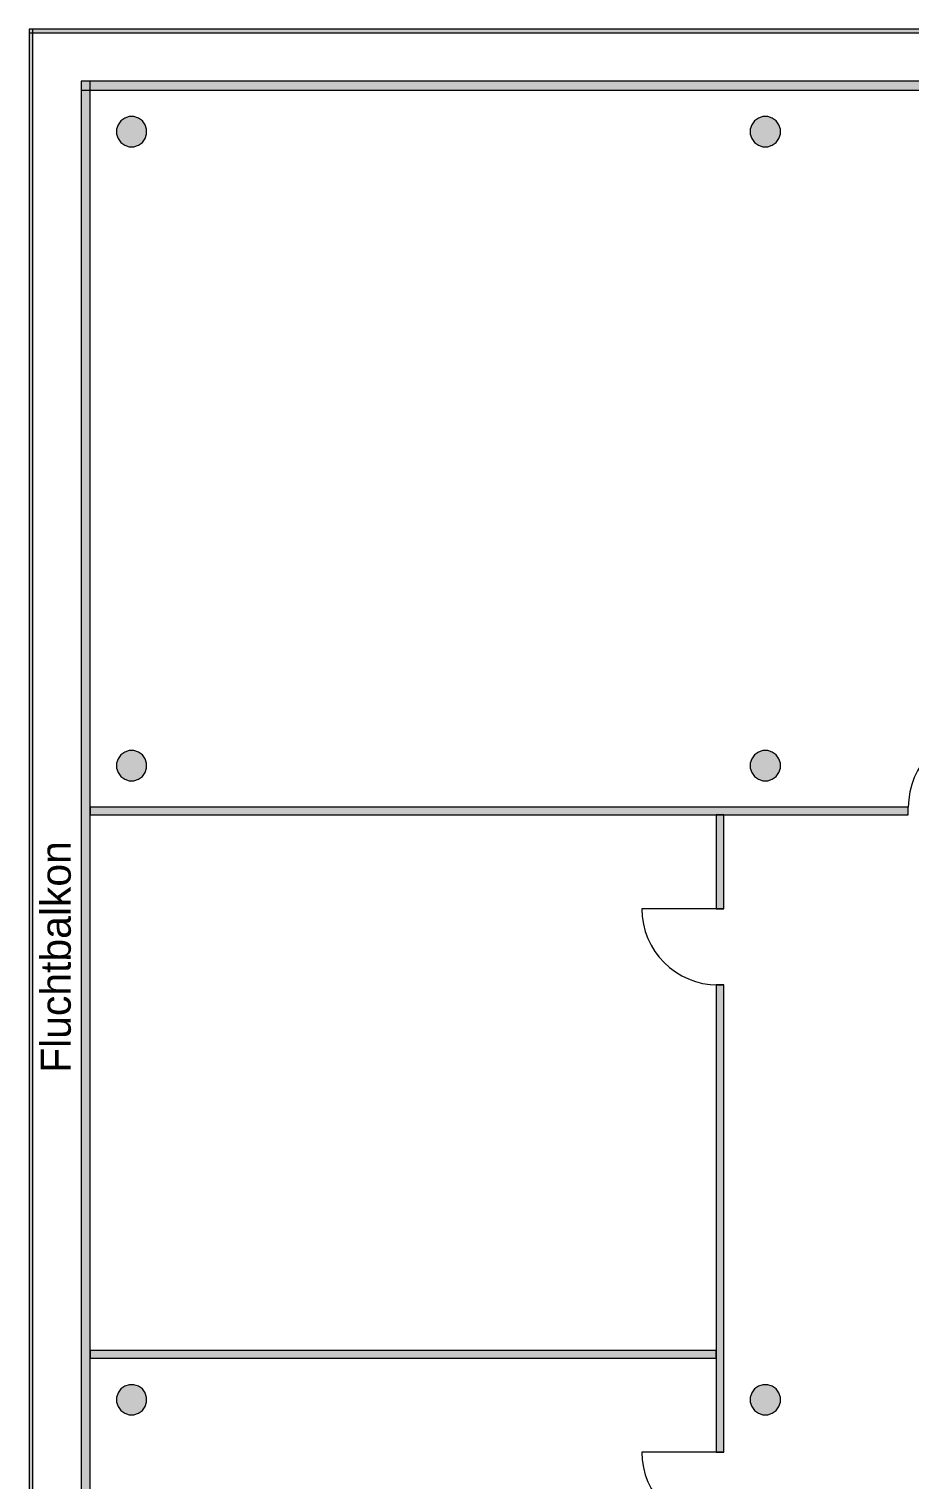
# Model space of a CAD drawing. Header units: inches. Extents: x 33931 to 204452, y 8264 to 159539.
# Drawn here: x 76661 to 88338, y 83450 to 102674 of the extents above; entities that cross this region are included whole.
import ezdxf

# ---------------------------------------------------------------- set-up
doc = ezdxf.new("R2010")
doc.units = ezdxf.units.IN
doc.header["$LTSCALE"] = 200
doc.header["$MEASUREMENT"] = 0
doc.linetypes.add('AUSGEZOGEN', pattern=[0])
doc.linetypes.add('Standardmuster', pattern=[0])
doc.layers.add('Grundebene', color=7, linetype='Continuous')
doc.styles.add('ARIAL', font='arial.ttf', dxfattribs={"height": 0.2})

# ---------------------------------------------------------------- blocks, each defined once
blk = doc.blocks.new('COMPLEXOBJECT_10-345D')
at = {"layer": 'Grundebene', "color": 18, "linetype": 'AUSGEZOGEN', "lineweight": 13, "true_color": 0x000000}
blk.add_lwpolyline([(77470.957615, 92263.75), (88315.957615, 92263.75), (88315.957615, 92363.75), (77470.957615, 92363.75), (77470.957615, 92263.75)], dxfattribs=at)
blk = doc.blocks.new('COMPLEXOBJECT_17-347E')
at = {"layer": 'Grundebene', "color": 18, "linetype": 'AUSGEZOGEN', "lineweight": 13, "true_color": 0x000000}
for points in [[(85770.957615, 92263.75), (85770.957615, 91018.75), (85870.957615, 91018.75), (85870.957615, 92263.75), (85770.957615, 92263.75)], [(85770.957615, 90008.75), (85770.957615, 83818.75), (85870.957615, 83818.75), (85870.957615, 90008.75), (85770.957615, 90008.75)], [(85770.957615, 82808.75), (85770.957615, 75418.75), (85870.957615, 75418.75), (85870.957615, 82808.75), (85770.957615, 82808.75)], [(85770.957615, 74408.75), (85770.957615, 68243.75), (85870.957615, 68243.75), (85870.957615, 74408.75), (85770.957615, 74408.75)]]:
    blk.add_lwpolyline(points, dxfattribs=at)
blk = doc.blocks.new('door-53CF')
at = {"layer": 'Grundebene', "color": 18, "linetype": 'Standardmuster', "lineweight": 13, "true_color": 0x000000}
blk.add_line((85793.75, 83818.75), (84783.75, 83818.75), dxfattribs=at)
blk.add_arc((85793.75, 83818.75), 1010, 180, 270, dxfattribs=at)
blk = doc.blocks.new('door-53D7')
at = {"layer": 'Grundebene', "color": 18, "linetype": 'Standardmuster', "lineweight": 13, "true_color": 0x000000}
blk.add_line((85793.75, 91018.75), (84783.75, 91018.75), dxfattribs=at)
blk.add_arc((85793.75, 91018.75), 1010, 180, 270, dxfattribs=at)
blk = doc.blocks.new('door-54A1')
at = {"layer": 'Grundebene', "color": 18, "linetype": 'Standardmuster', "lineweight": 13, "true_color": 0x000000}
blk.add_line((89325.957615, 92363.75), (89325.957615, 93373.75), dxfattribs=at)
blk.add_arc((89325.957615, 92363.75), 1010, 90, 180, dxfattribs=at)

msp = doc.modelspace()

# ---------------------------------------------------------------- hatches: boundary and pattern name
at = {"layer": 'Grundebene', "true_color": 0x000000, "transparency": 33554687}
for points in [[(76710.957615, 102673.75), (76710.957615, 69513.75), (76660.957615, 69513.75), (76660.957615, 102673.75)], [(103380.957615, 102623.75), (76660.957615, 102623.75), (76660.957615, 102673.75), (103380.957615, 102673.75)], [(76710.957615, 102673.75), (76710.957615, 69513.75), (76660.957615, 69513.75), (76660.957615, 102673.75)], [(103380.957615, 102623.75), (76660.957615, 102623.75), (76660.957615, 102673.75), (103380.957615, 102673.75)], [(77470.957615, 101983.75), (77470.957615, 68363.75), (77350.957615, 68363.75), (77350.957615, 101983.75)], [(77350.957615, 101983.75), (102690.957615, 101983.75), (102690.957615, 101863.75), (77350.957615, 101863.75)], [(77470.957615, 101983.75), (77470.957615, 68363.75), (77350.957615, 68363.75), (77350.957615, 101983.75)], [(77350.957615, 101983.75), (102690.957615, 101983.75), (102690.957615, 101863.75), (77350.957615, 101863.75)], [(77989.411475, 101512.92448), (78052.503755, 101512.92448), (78112.508065, 101493.42789), (78163.550795, 101456.34318), (78200.635505, 101405.30046), (78220.132085, 101345.29614), (78220.132085, 101282.20386), (78200.635505, 101222.19955), (78163.550795, 101171.15682), (78112.508065, 101134.07211), (78052.503755, 101114.57553), (77989.411475, 101114.57553), (77929.407155, 101134.07211), (77878.364435, 101171.15682), (77841.279725, 101222.19955), (77821.783135, 101282.20386), (77821.783135, 101345.29614), (77841.279725, 101405.30046), (77878.364435, 101456.34318), (77929.407155, 101493.42789)], [(77989.411475, 101512.92448), (78052.503755, 101512.92448), (78112.508065, 101493.42789), (78163.550795, 101456.34318), (78200.635505, 101405.30046), (78220.132085, 101345.29614), (78220.132085, 101282.20386), (78200.635505, 101222.19955), (78163.550795, 101171.15682), (78112.508065, 101134.07211), (78052.503755, 101114.57553), (77989.411475, 101114.57553), (77929.407155, 101134.07211), (77878.364435, 101171.15682), (77841.279725, 101222.19955), (77821.783135, 101282.20386), (77821.783135, 101345.29614), (77841.279725, 101405.30046), (77878.364435, 101456.34318), (77929.407155, 101493.42789)], [(86389.411475, 101512.92448), (86452.503755, 101512.92448), (86512.508065, 101493.42789), (86563.550795, 101456.34318), (86600.635505, 101405.30046), (86620.132085, 101345.29614), (86620.132085, 101282.20386), (86600.635505, 101222.19955), (86563.550795, 101171.15682), (86512.508065, 101134.07211), (86452.503755, 101114.57553), (86389.411475, 101114.57553), (86329.407155, 101134.07211), (86278.364435, 101171.15682), (86241.279725, 101222.19955), (86221.783135, 101282.20386), (86221.783135, 101345.29614), (86241.279725, 101405.30046), (86278.364435, 101456.34318), (86329.407155, 101493.42789)], [(86389.411475, 101512.92448), (86452.503755, 101512.92448), (86512.508065, 101493.42789), (86563.550795, 101456.34318), (86600.635505, 101405.30046), (86620.132085, 101345.29614), (86620.132085, 101282.20386), (86600.635505, 101222.19955), (86563.550795, 101171.15682), (86512.508065, 101134.07211), (86452.503755, 101114.57553), (86389.411475, 101114.57553), (86329.407155, 101134.07211), (86278.364435, 101171.15682), (86241.279725, 101222.19955), (86221.783135, 101282.20386), (86221.783135, 101345.29614), (86241.279725, 101405.30046), (86278.364435, 101456.34318), (86329.407155, 101493.42789)], [(77989.411475, 93112.92448), (78052.503755, 93112.92448), (78112.508065, 93093.42789), (78163.550795, 93056.34318), (78200.635505, 93005.30046), (78220.132085, 92945.29614), (78220.132085, 92882.20386), (78200.635505, 92822.19955), (78163.550795, 92771.15682), (78112.508065, 92734.07211), (78052.503755, 92714.57553), (77989.411475, 92714.57553), (77929.407155, 92734.07211), (77878.364435, 92771.15682), (77841.279725, 92822.19955), (77821.783135, 92882.20386), (77821.783135, 92945.29614), (77841.279725, 93005.30046), (77878.364435, 93056.34318), (77929.407155, 93093.42789)], [(77989.411475, 93112.92448), (78052.503755, 93112.92448), (78112.508065, 93093.42789), (78163.550795, 93056.34318), (78200.635505, 93005.30046), (78220.132085, 92945.29614), (78220.132085, 92882.20386), (78200.635505, 92822.19955), (78163.550795, 92771.15682), (78112.508065, 92734.07211), (78052.503755, 92714.57553), (77989.411475, 92714.57553), (77929.407155, 92734.07211), (77878.364435, 92771.15682), (77841.279725, 92822.19955), (77821.783135, 92882.20386), (77821.783135, 92945.29614), (77841.279725, 93005.30046), (77878.364435, 93056.34318), (77929.407155, 93093.42789)], [(86389.411475, 93112.92448), (86452.503755, 93112.92448), (86512.508065, 93093.42789), (86563.550795, 93056.34318), (86600.635505, 93005.30046), (86620.132085, 92945.29614), (86620.132085, 92882.20386), (86600.635505, 92822.19955), (86563.550795, 92771.15682), (86512.508065, 92734.07211), (86452.503755, 92714.57553), (86389.411475, 92714.57553), (86329.407155, 92734.07211), (86278.364435, 92771.15682), (86241.279725, 92822.19955), (86221.783135, 92882.20386), (86221.783135, 92945.29614), (86241.279725, 93005.30046), (86278.364435, 93056.34318), (86329.407155, 93093.42789)], [(86389.411475, 93112.92448), (86452.503755, 93112.92448), (86512.508065, 93093.42789), (86563.550795, 93056.34318), (86600.635505, 93005.30046), (86620.132085, 92945.29614), (86620.132085, 92882.20386), (86600.635505, 92822.19955), (86563.550795, 92771.15682), (86512.508065, 92734.07211), (86452.503755, 92714.57553), (86389.411475, 92714.57553), (86329.407155, 92734.07211), (86278.364435, 92771.15682), (86241.279725, 92822.19955), (86221.783135, 92882.20386), (86221.783135, 92945.29614), (86241.279725, 93005.30046), (86278.364435, 93056.34318), (86329.407155, 93093.42789)], [(88315.957615, 92263.75), (77470.957615, 92263.75), (77470.957615, 92363.75), (88315.957615, 92363.75)], [(88315.957615, 92263.75), (77470.957615, 92263.75), (77470.957615, 92363.75), (88315.957615, 92363.75)], [(85770.957615, 91018.75), (85770.957615, 92263.75), (85870.957615, 92263.75), (85870.957615, 91018.75)], [(85770.957615, 91018.75), (85770.957615, 92263.75), (85870.957615, 92263.75), (85870.957615, 91018.75)], [(85770.957615, 83818.75), (85770.957615, 90008.75), (85870.957615, 90008.75), (85870.957615, 83818.75)], [(85770.957615, 83818.75), (85770.957615, 90008.75), (85870.957615, 90008.75), (85870.957615, 83818.75)], [(85770.957615, 85063.75), (77470.957615, 85063.75), (77470.957615, 85163.75), (85770.957615, 85163.75)], [(85770.957615, 85063.75), (77470.957615, 85063.75), (77470.957615, 85163.75), (85770.957615, 85163.75)], [(77989.411475, 84712.92448), (78052.503755, 84712.92448), (78112.508065, 84693.42789), (78163.550795, 84656.34318), (78200.635505, 84605.30046), (78220.132085, 84545.29614), (78220.132085, 84482.20386), (78200.635505, 84422.19955), (78163.550795, 84371.15682), (78112.508065, 84334.07211), (78052.503755, 84314.57553), (77989.411475, 84314.57553), (77929.407155, 84334.07211), (77878.364435, 84371.15682), (77841.279725, 84422.19955), (77821.783135, 84482.20386), (77821.783135, 84545.29614), (77841.279725, 84605.30046), (77878.364435, 84656.34318), (77929.407155, 84693.42789)], [(77989.411475, 84712.92448), (78052.503755, 84712.92448), (78112.508065, 84693.42789), (78163.550795, 84656.34318), (78200.635505, 84605.30046), (78220.132085, 84545.29614), (78220.132085, 84482.20386), (78200.635505, 84422.19955), (78163.550795, 84371.15682), (78112.508065, 84334.07211), (78052.503755, 84314.57553), (77989.411475, 84314.57553), (77929.407155, 84334.07211), (77878.364435, 84371.15682), (77841.279725, 84422.19955), (77821.783135, 84482.20386), (77821.783135, 84545.29614), (77841.279725, 84605.30046), (77878.364435, 84656.34318), (77929.407155, 84693.42789)], [(86389.411475, 84712.92448), (86452.503755, 84712.92448), (86512.508065, 84693.42789), (86563.550795, 84656.34318), (86600.635505, 84605.30046), (86620.132085, 84545.29614), (86620.132085, 84482.20386), (86600.635505, 84422.19955), (86563.550795, 84371.15682), (86512.508065, 84334.07211), (86452.503755, 84314.57553), (86389.411475, 84314.57553), (86329.407155, 84334.07211), (86278.364435, 84371.15682), (86241.279725, 84422.19955), (86221.783135, 84482.20386), (86221.783135, 84545.29614), (86241.279725, 84605.30046), (86278.364435, 84656.34318), (86329.407155, 84693.42789)], [(86389.411475, 84712.92448), (86452.503755, 84712.92448), (86512.508065, 84693.42789), (86563.550795, 84656.34318), (86600.635505, 84605.30046), (86620.132085, 84545.29614), (86620.132085, 84482.20386), (86600.635505, 84422.19955), (86563.550795, 84371.15682), (86512.508065, 84334.07211), (86452.503755, 84314.57553), (86389.411475, 84314.57553), (86329.407155, 84334.07211), (86278.364435, 84371.15682), (86241.279725, 84422.19955), (86221.783135, 84482.20386), (86221.783135, 84545.29614), (86241.279725, 84605.30046), (86278.364435, 84656.34318), (86329.407155, 84693.42789)]]:
    msp.add_hatch(color=18, dxfattribs=at).paths.add_polyline_path(points, flags=0)

# ---------------------------------------------------------------- linework, layer by layer
at = {"layer": 'Grundebene', "color": 18, "linetype": 'AUSGEZOGEN', "lineweight": 13, "true_color": 0x000000}
for p, q in [((103380.957615, 102673.75), (76660.957615, 102673.75)), ((76660.957615, 102673.75), (76660.957615, 69513.75)), ((103380.957615, 102673.75), (76660.957615, 102673.75)), ((76660.957615, 102673.75), (76660.957615, 69513.75)), ((76710.957615, 102623.75), (103330.957615, 102623.75)), ((76710.957615, 69513.75), (76710.957615, 102623.75)), ((76710.957615, 102623.75), (103330.957615, 102623.75)), ((76710.957615, 69513.75), (76710.957615, 102623.75)), ((90670.957615, 101983.75), (77350.957615, 101983.75)), ((77350.957615, 101983.75), (77350.957615, 101863.75)), ((77470.957615, 101983.75), (77350.957615, 101983.75)), ((77350.957615, 101983.75), (77350.957615, 85163.75)), ((90670.957615, 101983.75), (77350.957615, 101983.75)), ((77350.957615, 101983.75), (77350.957615, 101863.75)), ((77470.957615, 101983.75), (77350.957615, 101983.75)), ((77350.957615, 101983.75), (77350.957615, 85163.75)), ((77470.957615, 101863.75), (90670.957615, 101863.75)), ((77470.957615, 85163.75), (77470.957615, 101863.75)), ((77470.957615, 101863.75), (90670.957615, 101863.75)), ((77470.957615, 85163.75), (77470.957615, 101863.75)), ((77989.411475, 101512.92448), (77929.407155, 101493.42789)), ((77989.411475, 101512.92448), (77929.407155, 101493.42789)), ((78052.503755, 101512.92448), (77989.411475, 101512.92448)), ((78052.503755, 101512.92448), (77989.411475, 101512.92448)), ((78112.508065, 101493.42789), (78052.503755, 101512.92448)), ((78112.508065, 101493.42789), (78052.503755, 101512.92448)), ((86389.411475, 101512.92448), (86329.407155, 101493.42789)), ((86389.411475, 101512.92448), (86329.407155, 101493.42789)), ((86452.503755, 101512.92448), (86389.411475, 101512.92448)), ((86452.503755, 101512.92448), (86389.411475, 101512.92448)), ((86512.508065, 101493.42789), (86452.503755, 101512.92448)), ((86512.508065, 101493.42789), (86452.503755, 101512.92448)), ((77841.279725, 101405.30046), (77821.783135, 101345.29614)), ((77841.279725, 101405.30046), (77821.783135, 101345.29614)), ((77821.783135, 101345.29614), (77821.783135, 101282.20386)), ((77821.783135, 101345.29614), (77821.783135, 101282.20386)), ((77878.364435, 101456.34318), (77841.279725, 101405.30046)), ((77878.364435, 101456.34318), (77841.279725, 101405.30046)), ((77929.407155, 101493.42789), (77878.364435, 101456.34318)), ((77929.407155, 101493.42789), (77878.364435, 101456.34318)), ((78163.550795, 101456.34318), (78112.508065, 101493.42789)), ((78163.550795, 101456.34318), (78112.508065, 101493.42789)), ((78200.635505, 101405.30046), (78163.550795, 101456.34318)), ((78200.635505, 101405.30046), (78163.550795, 101456.34318)), ((78220.132085, 101345.29614), (78200.635505, 101405.30046)), ((78220.132085, 101345.29614), (78200.635505, 101405.30046)), ((78220.132085, 101282.20386), (78220.132085, 101345.29614)), ((78220.132085, 101282.20386), (78220.132085, 101345.29614)), ((86241.279725, 101405.30046), (86221.783135, 101345.29614)), ((86241.279725, 101405.30046), (86221.783135, 101345.29614)), ((86221.783135, 101345.29614), (86221.783135, 101282.20386)), ((86221.783135, 101345.29614), (86221.783135, 101282.20386)), ((86278.364435, 101456.34318), (86241.279725, 101405.30046)), ((86278.364435, 101456.34318), (86241.279725, 101405.30046)), ((86329.407155, 101493.42789), (86278.364435, 101456.34318)), ((86329.407155, 101493.42789), (86278.364435, 101456.34318)), ((86563.550795, 101456.34318), (86512.508065, 101493.42789)), ((86563.550795, 101456.34318), (86512.508065, 101493.42789)), ((86600.635505, 101405.30046), (86563.550795, 101456.34318)), ((86600.635505, 101405.30046), (86563.550795, 101456.34318)), ((86620.132085, 101345.29614), (86600.635505, 101405.30046)), ((86620.132085, 101345.29614), (86600.635505, 101405.30046)), ((86620.132085, 101282.20386), (86620.132085, 101345.29614)), ((86620.132085, 101282.20386), (86620.132085, 101345.29614)), ((77821.783135, 101282.20386), (77841.279725, 101222.19955)), ((77821.783135, 101282.20386), (77841.279725, 101222.19955)), ((77841.279725, 101222.19955), (77878.364435, 101171.15682)), ((77841.279725, 101222.19955), (77878.364435, 101171.15682)), ((77878.364435, 101171.15682), (77929.407155, 101134.07211)), ((77878.364435, 101171.15682), (77929.407155, 101134.07211)), ((77929.407155, 101134.07211), (77989.411475, 101114.57553)), ((77929.407155, 101134.07211), (77989.411475, 101114.57553)), ((77989.411475, 101114.57553), (78052.503755, 101114.57553)), ((77989.411475, 101114.57553), (78052.503755, 101114.57553)), ((78052.503755, 101114.57553), (78112.508065, 101134.07211)), ((78052.503755, 101114.57553), (78112.508065, 101134.07211)), ((78112.508065, 101134.07211), (78163.550795, 101171.15682)), ((78112.508065, 101134.07211), (78163.550795, 101171.15682)), ((78163.550795, 101171.15682), (78200.635505, 101222.19955)), ((78163.550795, 101171.15682), (78200.635505, 101222.19955)), ((78200.635505, 101222.19955), (78220.132085, 101282.20386)), ((78200.635505, 101222.19955), (78220.132085, 101282.20386)), ((86221.783135, 101282.20386), (86241.279725, 101222.19955)), ((86221.783135, 101282.20386), (86241.279725, 101222.19955)), ((86241.279725, 101222.19955), (86278.364435, 101171.15682)), ((86241.279725, 101222.19955), (86278.364435, 101171.15682)), ((86278.364435, 101171.15682), (86329.407155, 101134.07211)), ((86278.364435, 101171.15682), (86329.407155, 101134.07211)), ((86329.407155, 101134.07211), (86389.411475, 101114.57553)), ((86329.407155, 101134.07211), (86389.411475, 101114.57553)), ((86389.411475, 101114.57553), (86452.503755, 101114.57553)), ((86389.411475, 101114.57553), (86452.503755, 101114.57553)), ((86452.503755, 101114.57553), (86512.508065, 101134.07211)), ((86452.503755, 101114.57553), (86512.508065, 101134.07211)), ((86512.508065, 101134.07211), (86563.550795, 101171.15682)), ((86512.508065, 101134.07211), (86563.550795, 101171.15682)), ((86563.550795, 101171.15682), (86600.635505, 101222.19955)), ((86563.550795, 101171.15682), (86600.635505, 101222.19955)), ((86600.635505, 101222.19955), (86620.132085, 101282.20386)), ((86600.635505, 101222.19955), (86620.132085, 101282.20386)), ((77878.364435, 93056.34318), (77841.279725, 93005.30046)), ((77878.364435, 93056.34318), (77841.279725, 93005.30046)), ((77929.407155, 93093.42789), (77878.364435, 93056.34318)), ((77929.407155, 93093.42789), (77878.364435, 93056.34318)), ((77989.411475, 93112.92448), (77929.407155, 93093.42789)), ((77989.411475, 93112.92448), (77929.407155, 93093.42789)), ((78052.503755, 93112.92448), (77989.411475, 93112.92448)), ((78052.503755, 93112.92448), (77989.411475, 93112.92448)), ((78112.508065, 93093.42789), (78052.503755, 93112.92448)), ((78112.508065, 93093.42789), (78052.503755, 93112.92448)), ((78163.550795, 93056.34318), (78112.508065, 93093.42789)), ((78163.550795, 93056.34318), (78112.508065, 93093.42789)), ((78200.635505, 93005.30046), (78163.550795, 93056.34318)), ((78200.635505, 93005.30046), (78163.550795, 93056.34318)), ((86278.364435, 93056.34318), (86241.279725, 93005.30046)), ((86278.364435, 93056.34318), (86241.279725, 93005.30046)), ((86329.407155, 93093.42789), (86278.364435, 93056.34318)), ((86329.407155, 93093.42789), (86278.364435, 93056.34318)), ((86389.411475, 93112.92448), (86329.407155, 93093.42789)), ((86389.411475, 93112.92448), (86329.407155, 93093.42789)), ((86452.503755, 93112.92448), (86389.411475, 93112.92448)), ((86452.503755, 93112.92448), (86389.411475, 93112.92448)), ((86512.508065, 93093.42789), (86452.503755, 93112.92448)), ((86512.508065, 93093.42789), (86452.503755, 93112.92448)), ((86563.550795, 93056.34318), (86512.508065, 93093.42789)), ((86563.550795, 93056.34318), (86512.508065, 93093.42789)), ((86600.635505, 93005.30046), (86563.550795, 93056.34318)), ((86600.635505, 93005.30046), (86563.550795, 93056.34318)), ((77841.279725, 93005.30046), (77821.783135, 92945.29614)), ((77841.279725, 93005.30046), (77821.783135, 92945.29614)), ((77821.783135, 92945.29614), (77821.783135, 92882.20386)), ((77821.783135, 92945.29614), (77821.783135, 92882.20386)), ((77821.783135, 92882.20386), (77841.279725, 92822.19955)), ((77821.783135, 92882.20386), (77841.279725, 92822.19955)), ((78220.132085, 92945.29614), (78200.635505, 93005.30046)), ((78220.132085, 92945.29614), (78200.635505, 93005.30046)), ((78200.635505, 92822.19955), (78220.132085, 92882.20386)), ((78200.635505, 92822.19955), (78220.132085, 92882.20386)), ((78220.132085, 92882.20386), (78220.132085, 92945.29614)), ((78220.132085, 92882.20386), (78220.132085, 92945.29614)), ((86241.279725, 93005.30046), (86221.783135, 92945.29614)), ((86241.279725, 93005.30046), (86221.783135, 92945.29614)), ((86221.783135, 92945.29614), (86221.783135, 92882.20386)), ((86221.783135, 92945.29614), (86221.783135, 92882.20386)), ((86221.783135, 92882.20386), (86241.279725, 92822.19955)), ((86221.783135, 92882.20386), (86241.279725, 92822.19955)), ((86620.132085, 92945.29614), (86600.635505, 93005.30046)), ((86620.132085, 92945.29614), (86600.635505, 93005.30046)), ((86600.635505, 92822.19955), (86620.132085, 92882.20386)), ((86600.635505, 92822.19955), (86620.132085, 92882.20386)), ((86620.132085, 92882.20386), (86620.132085, 92945.29614)), ((86620.132085, 92882.20386), (86620.132085, 92945.29614)), ((77841.279725, 92822.19955), (77878.364435, 92771.15682)), ((77841.279725, 92822.19955), (77878.364435, 92771.15682)), ((77878.364435, 92771.15682), (77929.407155, 92734.07211)), ((77878.364435, 92771.15682), (77929.407155, 92734.07211)), ((77929.407155, 92734.07211), (77989.411475, 92714.57553)), ((77929.407155, 92734.07211), (77989.411475, 92714.57553)), ((77989.411475, 92714.57553), (78052.503755, 92714.57553)), ((77989.411475, 92714.57553), (78052.503755, 92714.57553)), ((78052.503755, 92714.57553), (78112.508065, 92734.07211)), ((78052.503755, 92714.57553), (78112.508065, 92734.07211)), ((78112.508065, 92734.07211), (78163.550795, 92771.15682)), ((78112.508065, 92734.07211), (78163.550795, 92771.15682)), ((78163.550795, 92771.15682), (78200.635505, 92822.19955)), ((78163.550795, 92771.15682), (78200.635505, 92822.19955)), ((86241.279725, 92822.19955), (86278.364435, 92771.15682)), ((86241.279725, 92822.19955), (86278.364435, 92771.15682)), ((86278.364435, 92771.15682), (86329.407155, 92734.07211)), ((86278.364435, 92771.15682), (86329.407155, 92734.07211)), ((86329.407155, 92734.07211), (86389.411475, 92714.57553)), ((86329.407155, 92734.07211), (86389.411475, 92714.57553)), ((86389.411475, 92714.57553), (86452.503755, 92714.57553)), ((86389.411475, 92714.57553), (86452.503755, 92714.57553)), ((86452.503755, 92714.57553), (86512.508065, 92734.07211)), ((86452.503755, 92714.57553), (86512.508065, 92734.07211)), ((86512.508065, 92734.07211), (86563.550795, 92771.15682)), ((86512.508065, 92734.07211), (86563.550795, 92771.15682)), ((86563.550795, 92771.15682), (86600.635505, 92822.19955)), ((86563.550795, 92771.15682), (86600.635505, 92822.19955)), ((88315.957615, 92363.75), (77470.957615, 92363.75)), ((77470.957615, 92363.75), (77470.957615, 92263.75)), ((88315.957615, 92363.75), (77470.957615, 92363.75)), ((77470.957615, 92363.75), (77470.957615, 92263.75)), ((77470.957615, 92263.75), (85770.957615, 92263.75)), ((77470.957615, 92263.75), (85770.957615, 92263.75)), ((85770.957615, 92263.75), (85770.957615, 91018.75)), ((85770.957615, 92263.75), (85770.957615, 91018.75)), ((85870.957615, 92263.75), (88315.957615, 92263.75)), ((85870.957615, 91018.75), (85870.957615, 92263.75)), ((85870.957615, 92263.75), (88315.957615, 92263.75)), ((85870.957615, 91018.75), (85870.957615, 92263.75)), ((85870.957615, 91018.75), (85770.957615, 91018.75)), ((85870.957615, 91018.75), (85770.957615, 91018.75)), ((85770.957615, 90008.75), (85870.957615, 90008.75)), ((85770.957615, 90008.75), (85770.957615, 85163.75)), ((85770.957615, 90008.75), (85870.957615, 90008.75)), ((85770.957615, 90008.75), (85770.957615, 85163.75)), ((85870.957615, 83818.75), (85870.957615, 90008.75)), ((85870.957615, 83818.75), (85870.957615, 90008.75)), ((77350.957615, 85163.75), (77350.957615, 68363.75)), ((77350.957615, 85163.75), (77350.957615, 68363.75)), ((85770.957615, 85163.75), (77470.957615, 85163.75)), ((77470.957615, 85163.75), (77470.957615, 85063.75)), ((77470.957615, 68363.75), (77470.957615, 85163.75)), ((85770.957615, 85163.75), (77470.957615, 85163.75)), ((77470.957615, 85163.75), (77470.957615, 85063.75)), ((77470.957615, 68363.75), (77470.957615, 85163.75)), ((77470.957615, 85063.75), (85770.957615, 85063.75)), ((77470.957615, 85063.75), (85770.957615, 85063.75)), ((85770.957615, 85063.75), (85770.957615, 83818.75)), ((85770.957615, 85063.75), (85770.957615, 83818.75)), ((77841.279725, 84605.30046), (77821.783135, 84545.29614)), ((77841.279725, 84605.30046), (77821.783135, 84545.29614)), ((77878.364435, 84656.34318), (77841.279725, 84605.30046)), ((77878.364435, 84656.34318), (77841.279725, 84605.30046)), ((77929.407155, 84693.42789), (77878.364435, 84656.34318)), ((77929.407155, 84693.42789), (77878.364435, 84656.34318)), ((77989.411475, 84712.92448), (77929.407155, 84693.42789)), ((77989.411475, 84712.92448), (77929.407155, 84693.42789)), ((78052.503755, 84712.92448), (77989.411475, 84712.92448)), ((78052.503755, 84712.92448), (77989.411475, 84712.92448)), ((78112.508065, 84693.42789), (78052.503755, 84712.92448)), ((78112.508065, 84693.42789), (78052.503755, 84712.92448)), ((78163.550795, 84656.34318), (78112.508065, 84693.42789)), ((78163.550795, 84656.34318), (78112.508065, 84693.42789)), ((78200.635505, 84605.30046), (78163.550795, 84656.34318)), ((78200.635505, 84605.30046), (78163.550795, 84656.34318)), ((78220.132085, 84545.29614), (78200.635505, 84605.30046)), ((78220.132085, 84545.29614), (78200.635505, 84605.30046)), ((86241.279725, 84605.30046), (86221.783135, 84545.29614)), ((86241.279725, 84605.30046), (86221.783135, 84545.29614)), ((86278.364435, 84656.34318), (86241.279725, 84605.30046)), ((86278.364435, 84656.34318), (86241.279725, 84605.30046)), ((86329.407155, 84693.42789), (86278.364435, 84656.34318)), ((86329.407155, 84693.42789), (86278.364435, 84656.34318)), ((86389.411475, 84712.92448), (86329.407155, 84693.42789)), ((86389.411475, 84712.92448), (86329.407155, 84693.42789)), ((86452.503755, 84712.92448), (86389.411475, 84712.92448)), ((86452.503755, 84712.92448), (86389.411475, 84712.92448)), ((86512.508065, 84693.42789), (86452.503755, 84712.92448)), ((86512.508065, 84693.42789), (86452.503755, 84712.92448)), ((86563.550795, 84656.34318), (86512.508065, 84693.42789)), ((86563.550795, 84656.34318), (86512.508065, 84693.42789)), ((86600.635505, 84605.30046), (86563.550795, 84656.34318)), ((86600.635505, 84605.30046), (86563.550795, 84656.34318)), ((86620.132085, 84545.29614), (86600.635505, 84605.30046)), ((86620.132085, 84545.29614), (86600.635505, 84605.30046)), ((77821.783135, 84545.29614), (77821.783135, 84482.20386)), ((77821.783135, 84545.29614), (77821.783135, 84482.20386)), ((77821.783135, 84482.20386), (77841.279725, 84422.19955)), ((77821.783135, 84482.20386), (77841.279725, 84422.19955)), ((77841.279725, 84422.19955), (77878.364435, 84371.15682)), ((77841.279725, 84422.19955), (77878.364435, 84371.15682)), ((78163.550795, 84371.15682), (78200.635505, 84422.19955)), ((78163.550795, 84371.15682), (78200.635505, 84422.19955)), ((78200.635505, 84422.19955), (78220.132085, 84482.20386)), ((78200.635505, 84422.19955), (78220.132085, 84482.20386)), ((78220.132085, 84482.20386), (78220.132085, 84545.29614)), ((78220.132085, 84482.20386), (78220.132085, 84545.29614)), ((86221.783135, 84545.29614), (86221.783135, 84482.20386)), ((86221.783135, 84545.29614), (86221.783135, 84482.20386)), ((86221.783135, 84482.20386), (86241.279725, 84422.19955)), ((86221.783135, 84482.20386), (86241.279725, 84422.19955)), ((86241.279725, 84422.19955), (86278.364435, 84371.15682)), ((86241.279725, 84422.19955), (86278.364435, 84371.15682)), ((86563.550795, 84371.15682), (86600.635505, 84422.19955)), ((86563.550795, 84371.15682), (86600.635505, 84422.19955)), ((86600.635505, 84422.19955), (86620.132085, 84482.20386)), ((86600.635505, 84422.19955), (86620.132085, 84482.20386)), ((86620.132085, 84482.20386), (86620.132085, 84545.29614)), ((86620.132085, 84482.20386), (86620.132085, 84545.29614)), ((77878.364435, 84371.15682), (77929.407155, 84334.07211)), ((77878.364435, 84371.15682), (77929.407155, 84334.07211)), ((77929.407155, 84334.07211), (77989.411475, 84314.57553)), ((77929.407155, 84334.07211), (77989.411475, 84314.57553)), ((77989.411475, 84314.57553), (78052.503755, 84314.57553)), ((77989.411475, 84314.57553), (78052.503755, 84314.57553)), ((78052.503755, 84314.57553), (78112.508065, 84334.07211)), ((78052.503755, 84314.57553), (78112.508065, 84334.07211)), ((78112.508065, 84334.07211), (78163.550795, 84371.15682)), ((78112.508065, 84334.07211), (78163.550795, 84371.15682)), ((86278.364435, 84371.15682), (86329.407155, 84334.07211)), ((86278.364435, 84371.15682), (86329.407155, 84334.07211)), ((86329.407155, 84334.07211), (86389.411475, 84314.57553)), ((86329.407155, 84334.07211), (86389.411475, 84314.57553)), ((86389.411475, 84314.57553), (86452.503755, 84314.57553)), ((86389.411475, 84314.57553), (86452.503755, 84314.57553)), ((86452.503755, 84314.57553), (86512.508065, 84334.07211)), ((86452.503755, 84314.57553), (86512.508065, 84334.07211)), ((86512.508065, 84334.07211), (86563.550795, 84371.15682)), ((86512.508065, 84334.07211), (86563.550795, 84371.15682)), ((85870.957615, 83818.75), (85770.957615, 83818.75)), ((85870.957615, 83818.75), (85770.957615, 83818.75))]:
    msp.add_line(p, q, dxfattribs=at)
for points in [[(76710.957615, 69513.75), (76710.957615, 102673.75), (76660.957615, 102673.75), (76660.957615, 69513.75), (76710.957615, 69513.75)], [(76660.957615, 102623.75), (103380.957615, 102623.75), (103380.957615, 102673.75), (76660.957615, 102673.75), (76660.957615, 102623.75)], [(77470.957615, 68363.75), (77470.957615, 101983.75), (77350.957615, 101983.75), (77350.957615, 68363.75), (77470.957615, 68363.75)], [(102690.957615, 101983.75), (77350.957615, 101983.75), (77350.957615, 101863.75), (102690.957615, 101863.75), (102690.957615, 101983.75)], [(78052.503755, 101512.92448), (77989.411475, 101512.92448), (77929.407155, 101493.42789), (77878.364435, 101456.34318), (77841.279725, 101405.30046), (77821.783135, 101345.29614), (77821.783135, 101282.20386), (77841.279725, 101222.19955), (77878.364435, 101171.15682), (77929.407155, 101134.07211), (77989.411475, 101114.57553), (78052.503755, 101114.57553), (78112.508065, 101134.07211), (78163.550795, 101171.15682), (78200.635505, 101222.19955), (78220.132085, 101282.20386), (78220.132085, 101345.29614), (78200.635505, 101405.30046), (78163.550795, 101456.34318), (78112.508065, 101493.42789), (78052.503755, 101512.92448)], [(86452.503755, 101512.92448), (86389.411475, 101512.92448), (86329.407155, 101493.42789), (86278.364435, 101456.34318), (86241.279725, 101405.30046), (86221.783135, 101345.29614), (86221.783135, 101282.20386), (86241.279725, 101222.19955), (86278.364435, 101171.15682), (86329.407155, 101134.07211), (86389.411475, 101114.57553), (86452.503755, 101114.57553), (86512.508065, 101134.07211), (86563.550795, 101171.15682), (86600.635505, 101222.19955), (86620.132085, 101282.20386), (86620.132085, 101345.29614), (86600.635505, 101405.30046), (86563.550795, 101456.34318), (86512.508065, 101493.42789), (86452.503755, 101512.92448)], [(78052.503755, 93112.92448), (77989.411475, 93112.92448), (77929.407155, 93093.42789), (77878.364435, 93056.34318), (77841.279725, 93005.30046), (77821.783135, 92945.29614), (77821.783135, 92882.20386), (77841.279725, 92822.19955), (77878.364435, 92771.15682), (77929.407155, 92734.07211), (77989.411475, 92714.57553), (78052.503755, 92714.57553), (78112.508065, 92734.07211), (78163.550795, 92771.15682), (78200.635505, 92822.19955), (78220.132085, 92882.20386), (78220.132085, 92945.29614), (78200.635505, 93005.30046), (78163.550795, 93056.34318), (78112.508065, 93093.42789), (78052.503755, 93112.92448)], [(86452.503755, 93112.92448), (86389.411475, 93112.92448), (86329.407155, 93093.42789), (86278.364435, 93056.34318), (86241.279725, 93005.30046), (86221.783135, 92945.29614), (86221.783135, 92882.20386), (86241.279725, 92822.19955), (86278.364435, 92771.15682), (86329.407155, 92734.07211), (86389.411475, 92714.57553), (86452.503755, 92714.57553), (86512.508065, 92734.07211), (86563.550795, 92771.15682), (86600.635505, 92822.19955), (86620.132085, 92882.20386), (86620.132085, 92945.29614), (86600.635505, 93005.30046), (86563.550795, 93056.34318), (86512.508065, 93093.42789), (86452.503755, 93112.92448)], [(77470.957615, 92263.75), (88315.957615, 92263.75), (88315.957615, 92363.75), (77470.957615, 92363.75), (77470.957615, 92263.75)], [(85770.957615, 92263.75), (85770.957615, 91018.75), (85870.957615, 91018.75), (85870.957615, 92263.75), (85770.957615, 92263.75)], [(85770.957615, 90008.75), (85770.957615, 83818.75), (85870.957615, 83818.75), (85870.957615, 90008.75), (85770.957615, 90008.75)], [(77470.957615, 85063.75), (85770.957615, 85063.75), (85770.957615, 85163.75), (77470.957615, 85163.75), (77470.957615, 85063.75)], [(78052.503755, 84712.92448), (77989.411475, 84712.92448), (77929.407155, 84693.42789), (77878.364435, 84656.34318), (77841.279725, 84605.30046), (77821.783135, 84545.29614), (77821.783135, 84482.20386), (77841.279725, 84422.19955), (77878.364435, 84371.15682), (77929.407155, 84334.07211), (77989.411475, 84314.57553), (78052.503755, 84314.57553), (78112.508065, 84334.07211), (78163.550795, 84371.15682), (78200.635505, 84422.19955), (78220.132085, 84482.20386), (78220.132085, 84545.29614), (78200.635505, 84605.30046), (78163.550795, 84656.34318), (78112.508065, 84693.42789), (78052.503755, 84712.92448)], [(86452.503755, 84712.92448), (86389.411475, 84712.92448), (86329.407155, 84693.42789), (86278.364435, 84656.34318), (86241.279725, 84605.30046), (86221.783135, 84545.29614), (86221.783135, 84482.20386), (86241.279725, 84422.19955), (86278.364435, 84371.15682), (86329.407155, 84334.07211), (86389.411475, 84314.57553), (86452.503755, 84314.57553), (86512.508065, 84334.07211), (86563.550795, 84371.15682), (86600.635505, 84422.19955), (86620.132085, 84482.20386), (86620.132085, 84545.29614), (86600.635505, 84605.30046), (86563.550795, 84656.34318), (86512.508065, 84693.42789), (86452.503755, 84712.92448)]]:
    msp.add_lwpolyline(points, dxfattribs=at)

# ---------------------------------------------------------------- block references
at = {"layer": 'Grundebene'}
for name in ['door-54A1', 'COMPLEXOBJECT_10-345D', 'COMPLEXOBJECT_17-347E', 'door-53D7', 'door-53CF']:
    msp.add_blockref(name, (0, 0), dxfattribs=at)

# ---------------------------------------------------------------- texts
at = {"layer": 'Grundebene', "color": 18, "lineweight": 18, "true_color": 0x000000, "style": 'ARIAL', "width": 0.968563}
msp.add_text('Fluchtbalkon', height=400, rotation=90, dxfattribs=at).set_placement((77214.430054, 88844.853281))

doc.saveas('drawing.dxf')
